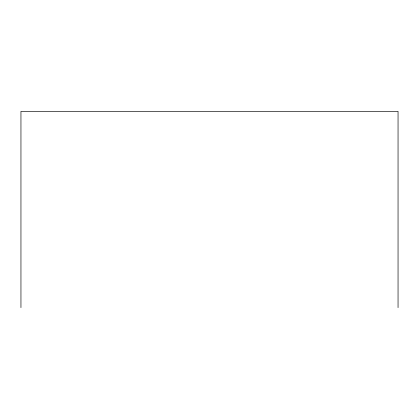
<?xml version="1.0" encoding="UTF-8"?>
<svg xmlns="http://www.w3.org/2000/svg" width="419" height="419" viewBox="0 0 419 419"><rect width="100%" height="100%" fill="white"/><g stroke="black" fill="none" stroke-linecap="round" stroke-linejoin="round"><path stroke-width="0.63" d="M398.05 307.625L398.05 111.375L20.95 111.375L20.95 307.625"/></g></svg>
